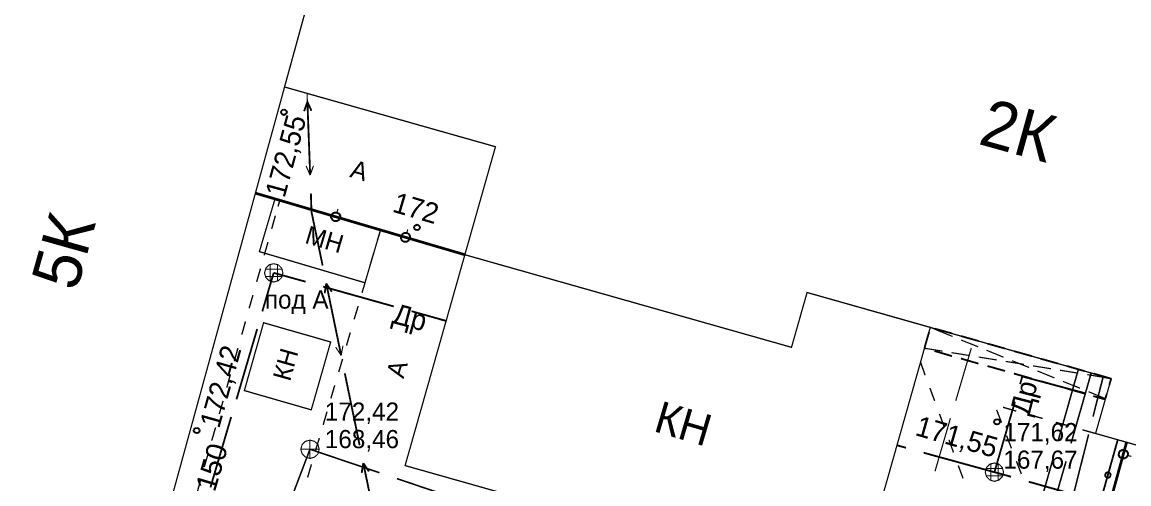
# Model space of a CAD drawing. Extents: x -2634 to -2115, y -2142 to -1393.
# Drawn here: x -2418.8 to -2358.5, y -1880.8 to -1855.6 of the extents above; entities that cross this region are included whole.
import ezdxf

# ---------------------------------------------------------------- set-up
doc = ezdxf.new("R2010")
doc.units = 0
doc.header["$MEASUREMENT"] = 0
for name, color, linetype in [('500_Дополн-Бордюры__п', 7, 'Continuous'), ('500_Дороги-Проезжие_ч', 7, 'Continuous'), ('500_Линии_-Линии_связ', 7, 'Continuous'), ('500_Линии_-Электрокаб', 7, 'Continuous'), ('500_Огражд-Ограждения', 7, 'Continuous'), ('500_Рельеф-Высотные_о', 7, 'Continuous'), ('500_Строен-Дополнения', 7, 'Continuous'), ('500_Строен-Здания', 7, 'Continuous'), ('500_Трубоп-Водопровод', 7, 'Continuous'), ('500_Трубоп-Канализаци', 7, 'Continuous'), ('500_Трубоп-Смотровые_', 7, 'Continuous'), ('500_Трубоп-Теплосети', 7, 'Continuous')]:
    doc.layers.add(name, color=color, linetype=linetype)
doc.styles.add('TARIAL', font='Arial')

msp = doc.modelspace()

# ---------------------------------------------------------------- linework, layer by layer
at = {"layer": '500_Дополн-Бордюры__п', "color": 1, "const_width": 0.075}
for points in [[(-2404.78, -1865.31), (-2404.87, -1865.65)], [(-2404.81, -1865.43), (-2404.78, -1865.31)], [(-2405.22, -1866.87), (-2405.02, -1866.15)], [(-2399.45, -1867.48), (-2399.28, -1866.93)], [(-2399.28, -1866.93), (-2399.38, -1867.27)], [(-2405.63, -1868.31), (-2405.42, -1867.59)], [(-2399.87, -1868.92), (-2399.66, -1868.2)], [(-2406.04, -1869.76), (-2405.83, -1869.04)], [(-2400.29, -1870.36), (-2400.08, -1869.64)], [(-2406.45, -1871.2), (-2406.24, -1870.48)], [(-2400.72, -1871.8), (-2400.5, -1871.08)], [(-2406.85, -1872.64), (-2406.65, -1871.92)], [(-2401.14, -1873.24), (-2400.93, -1872.52)], [(-2407.26, -1874.09), (-2407.06, -1873.37)], [(-2401.56, -1874.68), (-2401.35, -1873.96)], [(-2369.82, -1874.14), (-2369.57, -1874.85)], [(-2407.67, -1875.53), (-2407.47, -1874.81)], [(-2401.99, -1876.12), (-2401.78, -1875.4)], [(-2369.31, -1875.55), (-2369.05, -1876.25)], [(-2408.08, -1876.97), (-2407.87, -1876.25)], [(-2402.41, -1877.56), (-2402.2, -1876.84)], [(-2368.79, -1876.96), (-2368.53, -1877.66)], [(-2365.67, -1876.74), (-2365.4, -1877.44)], [(-2364.6, -1876.81), (-2365.32, -1876.6)], [(-2363.16, -1877.21), (-2363.88, -1877.01)], [(-2408.49, -1878.42), (-2408.28, -1877.7)], [(-2361.72, -1877.62), (-2362.44, -1877.42)], [(-2402.84, -1879), (-2402.62, -1878.28)], [(-2368.27, -1878.37), (-2368.02, -1879.07)], [(-2365.13, -1878.14), (-2364.86, -1878.84)], [(-2360.27, -1878.03), (-2360.99, -1877.83)], [(-2408.9, -1879.86), (-2408.69, -1879.14)], [(-2364.59, -1879.54), (-2364.32, -1880.24)], [(-2403.26, -1880.43), (-2403.05, -1879.71)], [(-2367.76, -1879.78), (-2367.5, -1880.48)], [(-2409.3, -1881.3), (-2409.1, -1880.58)]]:
    msp.add_lwpolyline(points, dxfattribs=at)
at = {"layer": '500_Линии_-Линии_связ', "color": 0, "const_width": 0.1}
msp.add_lwpolyline([(-2359.06, -1878.37), (-2360.14, -1882.22)], dxfattribs=at)
msp.add_lwpolyline([(-2359.46, -1880.34), (-2359.5, -1880.41), (-2359.56, -1880.44), (-2359.64, -1880.44), (-2359.71, -1880.4), (-2359.75, -1880.34), (-2359.74, -1880.26), (-2359.7, -1880.19), (-2359.64, -1880.15), (-2359.56, -1880.15), (-2359.49, -1880.19), (-2359.45, -1880.26)], close=True, dxfattribs=at)
at = {"layer": '500_Линии_-Электрокаб', "color": 1}
for points, const_width in [([(-2403.29, -1859.48), (-2403.27, -1859.98)], 0.06), ([(-2403.45, -1860.45), (-2403.27, -1859.94)], 0.1), ([(-2403.12, -1863.94), (-2403.27, -1859.94)], 0.1), ([(-2403.05, -1860.43), (-2403.27, -1859.94)], 0.1), ([(-2403.12, -1863.94), (-2403.34, -1863.44)], 0.06), ([(-2403.12, -1863.94), (-2402.94, -1863.43)], 0.06), ([(-2403.05, -1865.93), (-2403.08, -1864.94)], 0.1), ([(-2402.44, -1868.87), (-2403.05, -1865.93)], 0.1), ([(-2402.33, -1870.38), (-2402.24, -1869.85)], 0.1), ([(-2401.43, -1873.77), (-2402.24, -1869.85)], 0.1), ([(-2401.94, -1870.3), (-2402.24, -1869.85)], 0.1), ([(-2401.43, -1873.77), (-2401.73, -1873.32)], 0.06), ([(-2401.43, -1873.77), (-2401.33, -1873.24)], 0.06), ([(-2400.42, -1878.67), (-2401.23, -1874.75)], 0.1), ([(-2400.31, -1880.18), (-2400.22, -1879.65)], 0.1), ([(-2399.43, -1883.46), (-2400.22, -1879.65)], 0.1), ([(-2399.92, -1880.1), (-2400.22, -1879.65)], 0.1)]:
    msp.add_lwpolyline(points, dxfattribs=dict(at, const_width=const_width))
at = {"layer": '500_Огражд-Ограждения', "color": 0}
for points, const_width in [([(-2406.11, -1864.92), (-2404.78, -1865.31), (-2399.28, -1866.93), (-2394.68, -1868.28)], 0.15), ([(-2401.6, -1865.78), (-2401.66, -1865.97)], 0.065), ([(-2397.79, -1866.9), (-2397.85, -1867.09)], 0.065), ([(-2357.58, -1888.23), (-2360.62, -1885.94), (-2358.58, -1878.51)], 0.15), ([(-2358.32, -1879.28), (-2358.51, -1879.23)], 0.065)]:
    msp.add_lwpolyline(points, dxfattribs=dict(at, const_width=const_width))
for points in [[(-2401.66, -1865.97), (-2401.55, -1866.04), (-2401.48, -1866.15), (-2401.49, -1866.28), (-2401.56, -1866.39), (-2401.67, -1866.45), (-2401.8, -1866.45), (-2401.91, -1866.38), (-2401.97, -1866.27), (-2401.97, -1866.14), (-2401.9, -1866.03), (-2401.79, -1865.97)], [(-2397.85, -1867.09), (-2397.74, -1867.16), (-2397.68, -1867.27), (-2397.68, -1867.4), (-2397.75, -1867.51), (-2397.86, -1867.57), (-2397.99, -1867.57), (-2398.1, -1867.5), (-2398.16, -1867.39), (-2398.16, -1867.26), (-2398.09, -1867.15), (-2397.98, -1867.09)], [(-2358.51, -1879.23), (-2358.58, -1879.34), (-2358.69, -1879.4), (-2358.82, -1879.4), (-2358.93, -1879.34), (-2359, -1879.22), (-2358.99, -1879.09), (-2358.93, -1878.98), (-2358.82, -1878.92), (-2358.69, -1878.92), (-2358.58, -1878.98), (-2358.51, -1879.1)]]:
    msp.add_lwpolyline(points, close=True, dxfattribs=at)
at = {"layer": '500_Рельеф-Высотные_о', "color": 0}
for points in [[(-2404.55, -1860.36), (-2404.48, -1860.38), (-2404.42, -1860.43), (-2404.4, -1860.51), (-2404.42, -1860.58), (-2404.48, -1860.64), (-2404.55, -1860.66), (-2404.63, -1860.64), (-2404.68, -1860.58), (-2404.7, -1860.51), (-2404.68, -1860.43), (-2404.63, -1860.38)], [(-2397.29, -1866.64), (-2397.21, -1866.66), (-2397.16, -1866.72), (-2397.14, -1866.79), (-2397.16, -1866.87), (-2397.21, -1866.92), (-2397.29, -1866.94), (-2397.36, -1866.92), (-2397.42, -1866.87), (-2397.44, -1866.79), (-2397.42, -1866.72), (-2397.36, -1866.66)], [(-2409.31, -1877.72), (-2409.23, -1877.74), (-2409.18, -1877.8), (-2409.16, -1877.87), (-2409.18, -1877.95), (-2409.23, -1878), (-2409.31, -1878.02), (-2409.38, -1878), (-2409.44, -1877.95), (-2409.46, -1877.87), (-2409.44, -1877.8), (-2409.38, -1877.74)], [(-2365.65, -1877.24), (-2365.57, -1877.26), (-2365.52, -1877.32), (-2365.5, -1877.39), (-2365.52, -1877.47), (-2365.57, -1877.52), (-2365.65, -1877.54), (-2365.72, -1877.52), (-2365.78, -1877.47), (-2365.8, -1877.39), (-2365.78, -1877.32), (-2365.72, -1877.26)]]:
    msp.add_lwpolyline(points, close=True, dxfattribs=at)
at = {"layer": '500_Строен-Дополнения', "color": 0}
for points, const_width in [([(-2369.29, -1872.24), (-2368.94, -1872.38)], 0.065), ([(-2368.08, -1872.58), (-2369.05, -1872.31)], 0.1), ([(-2368.07, -1872.74), (-2369, -1872.36)], 0.065), ([(-2369.35, -1872.48), (-2369.61, -1873.38)], 0.1), ([(-2366.64, -1872.99), (-2367.6, -1872.72)], 0.1), ([(-2366.68, -1873.3), (-2367.61, -1872.93)], 0.065), ([(-2369.61, -1873.38), (-2369.54, -1873.4)], 0.1), ([(-2369.61, -1873.38), (-2368.62, -1873.54)], 0.065), ([(-2369.06, -1873.53), (-2368.1, -1873.81)], 0.1), ([(-2367.9, -1876.25), (-2367.05, -1873.37)], 0.065), ([(-2365.29, -1873.87), (-2366.22, -1873.49)], 0.065), ([(-2365.2, -1873.4), (-2366.16, -1873.13)], 0.1), ([(-2363.75, -1873.81), (-2364.72, -1873.54)], 0.1), ([(-2368.13, -1873.62), (-2367.14, -1873.78)], 0.065), ([(-2367.62, -1873.94), (-2366.66, -1874.22)], 0.1), ([(-2366.65, -1873.86), (-2365.66, -1874.02)], 0.065), ([(-2365.17, -1874.1), (-2364.18, -1874.26)], 0.065), ([(-2363.9, -1874.43), (-2364.83, -1874.06)], 0.065), ([(-2362.31, -1874.22), (-2363.27, -1873.95)], 0.1), ([(-2366.17, -1874.35), (-2365.21, -1874.62)], 0.1), ([(-2364.73, -1874.76), (-2363.77, -1875.03)], 0.1), ([(-2363.69, -1874.34), (-2362.7, -1874.5)], 0.065), ([(-2362.51, -1875), (-2363.44, -1874.62)], 0.065), ([(-2362.21, -1874.58), (-2361.22, -1874.74)], 0.065), ([(-2360.87, -1874.63), (-2361.83, -1874.35)], 0.1), ([(-2359.42, -1875.04), (-2360.39, -1874.76)], 0.1), ([(-2363.29, -1875.17), (-2362.33, -1875.44)], 0.1), ([(-2361.12, -1875.56), (-2362.05, -1875.19)], 0.065), ([(-2360.72, -1874.82), (-2359.74, -1874.98)], 0.065), ([(-2359.42, -1875.04), (-2359.79, -1874.98)], 0.065), ([(-2359.52, -1875.38), (-2359.42, -1875.04)], 0.1), ([(-2361.84, -1875.58), (-2360.88, -1875.85)], 0.1), ([(-2359.73, -1876.13), (-2360.66, -1875.75)], 0.065), ([(-2360.4, -1875.99), (-2359.75, -1876.17)], 0.1), ([(-2359.75, -1876.17), (-2359.66, -1875.87)], 0.1), ([(-2359.75, -1876.17), (-2360.18, -1876.05)], 0.065), ([(-2369.03, -1880.09), (-2368.19, -1877.2)], 0.065)]:
    msp.add_lwpolyline(points, dxfattribs=dict(at, const_width=const_width))
at = {"layer": '500_Строен-Здания', "color": 0, "const_width": 0.07}
for points in [[(-2414.32, -1836.66), (-2430.46, -1895.3), (-2415.63, -1899.57), (-2399.53, -1840.99)], [(-2399.53, -1840.99), (-2334.14, -1859.63), (-2333.96, -1859.02), (-2329.39, -1860.38), (-2334.87, -1878.87), (-2340.59, -1877.18), (-2342.28, -1883.13), (-2360.27, -1878.03), (-2359.42, -1875.04), (-2376.01, -1870.34), (-2376.86, -1873.33), (-2394.68, -1868.28), (-2393.01, -1862.39), (-2404.52, -1859.13)], [(-2405.04, -1865.24), (-2399.28, -1866.93), (-2400.13, -1869.81), (-2405.89, -1868.11)], [(-2394.68, -1868.28), (-2376.86, -1873.33), (-2376.01, -1870.34), (-2369.29, -1872.24), (-2369.61, -1873.38), (-2369.82, -1874.14), (-2373.39, -1886.73), (-2397.94, -1879.78)], [(-2406.71, -1875.69), (-2405.66, -1871.99), (-2402, -1873.04), (-2403.06, -1876.74)]]:
    msp.add_lwpolyline(points, close=True, dxfattribs=at)
at = {"layer": '500_Трубоп-Водопровод', "color": 94, "const_width": 0.085}
for points in [[(-2360.51, -1874.73), (-2361.61, -1878.57)], [(-2361.88, -1879.54), (-2362.99, -1883.38)]]:
    msp.add_lwpolyline(points, dxfattribs=at)
at = {"layer": '500_Трубоп-Канализаци', "color": 32, "const_width": 0.1}
for points in [[(-2405.73, -1871.37), (-2405.11, -1869.27)], [(-2405.11, -1869.27), (-2403.37, -1869.75)], [(-2402.41, -1870.02), (-2398.56, -1871.1)], [(-2397.59, -1871.36), (-2395.7, -1871.89)], [(-2407.14, -1876.17), (-2406.01, -1872.33)], [(-2395.7, -1871.89), (-2396.04, -1871.8)], [(-2364.39, -1875.34), (-2364.27, -1874.92)], [(-2364.27, -1874.92), (-2360.82, -1875.84)], [(-2365.79, -1880.14), (-2364.67, -1876.3)], [(-2359.73, -1876.13), (-2360.07, -1876.04)], [(-2359.85, -1876.1), (-2359.73, -1876.13)], [(-2408.56, -1880.97), (-2407.43, -1877.13)], [(-2370.61, -1878.81), (-2371.11, -1878.67)], [(-2371.11, -1878.67), (-2370.77, -1878.77)], [(-2365.79, -1880.14), (-2369.65, -1879.08)], [(-2364.88, -1880.39), (-2365.79, -1880.14)], [(-2365.79, -1880.14), (-2365.45, -1880.23)], [(-2360.07, -1881.75), (-2363.92, -1880.66)]]:
    msp.add_lwpolyline(points, dxfattribs=at)
at = {"layer": '500_Трубоп-Канализаци', "color": 34, "const_width": 0.085}
for points in [[(-2360.41, -1877.11), (-2359.85, -1874.91)], [(-2359.85, -1874.91), (-2360.04, -1875.64)], [(-2361.63, -1881.96), (-2360.65, -1878.08)], [(-2403.13, -1878.89), (-2404.55, -1882.63)], [(-2403.13, -1878.89), (-2399.34, -1880.17)], [(-2398.39, -1880.49), (-2394.6, -1881.77)]]:
    msp.add_lwpolyline(points, dxfattribs=at)
at = {"layer": '500_Трубоп-Смотровые_', "color": 0, "const_width": 0.06}
for points in [[(-2405.11, -1868.77), (-2404.86, -1868.83), (-2404.67, -1869.02), (-2404.61, -1869.27), (-2404.67, -1869.52), (-2404.86, -1869.7), (-2405.11, -1869.77), (-2405.36, -1869.7), (-2405.54, -1869.52), (-2405.61, -1869.27), (-2405.54, -1869.02), (-2405.36, -1868.83)], [(-2403.13, -1878.39), (-2402.88, -1878.46), (-2402.69, -1878.64), (-2402.63, -1878.89), (-2402.69, -1879.14), (-2402.88, -1879.32), (-2403.13, -1879.39), (-2403.38, -1879.32), (-2403.56, -1879.14), (-2403.63, -1878.89), (-2403.56, -1878.64), (-2403.38, -1878.46)], [(-2365.79, -1879.64), (-2365.54, -1879.7), (-2365.36, -1879.89), (-2365.29, -1880.14), (-2365.36, -1880.39), (-2365.54, -1880.57), (-2365.79, -1880.64), (-2366.04, -1880.57), (-2366.22, -1880.39), (-2366.29, -1880.14), (-2366.22, -1879.89), (-2366.04, -1879.7)]]:
    msp.add_lwpolyline(points, close=True, dxfattribs=at)
at = {"layer": '500_Трубоп-Смотровые_', "color": 0, "const_width": 0.055}
for points in [[(-2405.56, -1869.07), (-2404.66, -1869.07)], [(-2405.31, -1869.72), (-2405.31, -1868.82)], [(-2404.91, -1869.72), (-2404.91, -1868.82)], [(-2405.56, -1869.47), (-2404.66, -1869.47)], [(-2403.13, -1879.39), (-2403.13, -1878.39)], [(-2403.63, -1878.89), (-2402.63, -1878.89)], [(-2366.24, -1879.94), (-2365.34, -1879.94)], [(-2365.99, -1880.59), (-2365.99, -1879.69)], [(-2365.59, -1880.59), (-2365.59, -1879.69)], [(-2366.24, -1880.34), (-2365.34, -1880.34)]]:
    msp.add_lwpolyline(points, dxfattribs=at)
at = {"layer": '500_Трубоп-Смотровые_', "color": 0}
for points in [[(-2405.41, -1869.22), (-2405.41, -1869.22)], [(-2366.09, -1880.09), (-2366.09, -1880.09)]]:
    msp.add_lwpolyline(points, dxfattribs=at)
at = {"layer": '500_Трубоп-Теплосети', "color": 174, "const_width": 0.085}
for points in [[(-2361.21, -1874.53), (-2362.3, -1878.38)], [(-2362.57, -1879.34), (-2363.67, -1883.19)]]:
    msp.add_lwpolyline(points, dxfattribs=at)

# ---------------------------------------------------------------- texts
at = {"layer": '500_Дороги-Проезжие_ч', "color": 0}
for rotation, p in [(343.38, (-2401, -1864.03)), (74.05, (-2398.03, -1875.07))]:
    msp.add_text('А', height=0.99, rotation=rotation, dxfattribs=at).set_placement(p)
at = {"layer": '500_Рельеф-Высотные_о', "color": 214}
for s, rotation, p in [('172,55', 74.63, (-2404.52, -1865.22)), ('172', 343.6, (-2398.69, -1865.92)), ('172,42', 74.27, (-2408.09, -1877.8)), ('171,55', 343.97, (-2370.17, -1878.11))]:
    msp.add_text(s, height=1.11, rotation=rotation, dxfattribs=at).set_placement(p)
at = {"layer": '500_Строен-Здания', "color": 5}
for s, height, rotation, p in [('2К', 2.59, 344.48, (-2366.74, -1862.22)), ('5К', 2.59, 74.29, (-2415.87, -1870.33)), ('МН', 0.99, 343.6, (-2403.46, -1867.63)), ('КН', 0.99, 74.27, (-2404.22, -1875.23)), ('КН', 1.73, 343.5, (-2384.45, -1877.89))]:
    msp.add_text(s, height=height, rotation=rotation, dxfattribs=at).set_placement(p)
at = {"layer": '500_Трубоп-Канализаци', "color": 14}
for rotation, p in [(344.93, (-2398.7, -1871.99)), (75.32, (-2363.89, -1877.1))]:
    msp.add_text('Др', height=1.11, rotation=rotation, dxfattribs=at).set_placement(p)
at = {"layer": '500_Трубоп-Канализаци', "color": 14, "style": 'TARIAL'}
msp.add_text('а.-ц.  d 150', height=1.11, rotation=73.55, dxfattribs=at).set_placement((-2409.82, -1886.33))
at = {"layer": '500_Трубоп-Смотровые_', "color": 5}
for s, p in [('под А', (-2405.59, -1871.22)), ('172,42', (-2402.32, -1877.33)), ('171,62', (-2365.3, -1878.45)), ('168,46', (-2402.32, -1878.83)), ('167,67', (-2365.3, -1879.95))]:
    msp.add_text(s, height=0.99, dxfattribs=at).set_placement(p)

doc.saveas('drawing.dxf')
